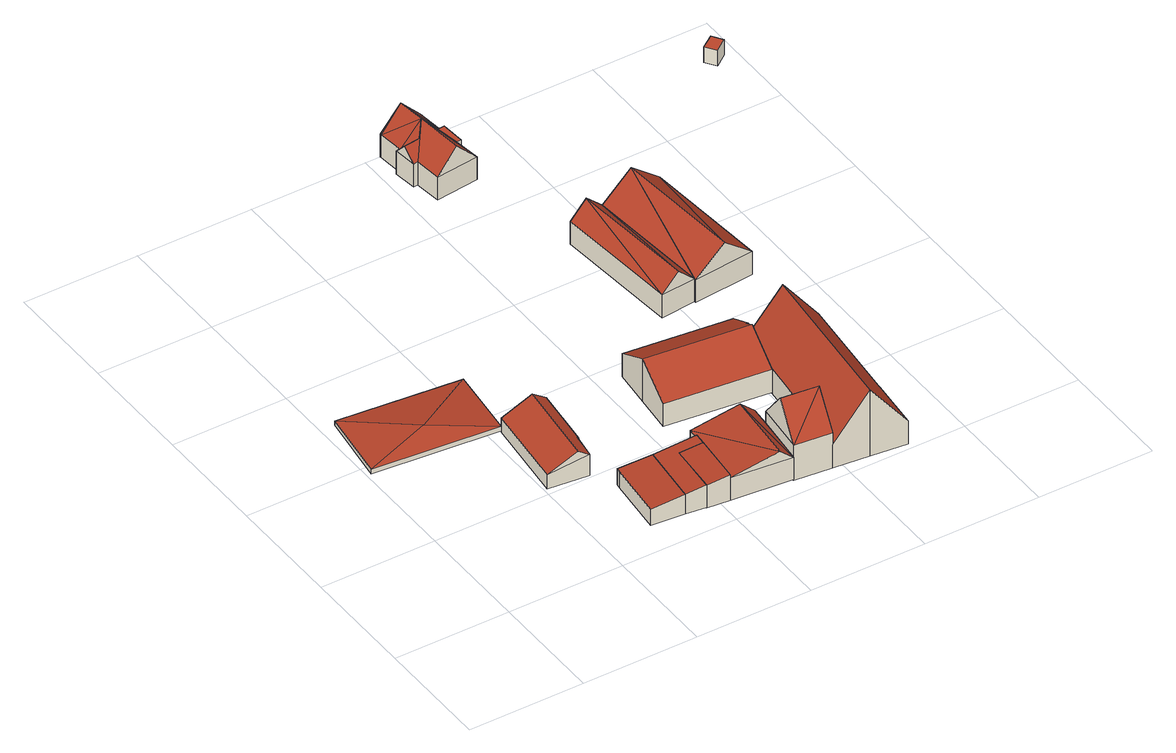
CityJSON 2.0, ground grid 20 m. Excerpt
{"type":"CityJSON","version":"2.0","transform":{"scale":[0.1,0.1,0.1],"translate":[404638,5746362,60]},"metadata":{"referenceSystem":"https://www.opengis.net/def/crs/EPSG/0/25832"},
"CityObjects":{
"building1":{"type":"Building","attributes":{"Gemeindeschluessel":"05515000","Geometrietyp2DReferenz":"3000","function":"51003_1201","roofType":"3500","measuredHeight":1.99},"geometry":[{"type":"Solid","lod":"2","boundaries":[[[[0,1,2,3]],[[4,5,1,0]],[[6,7,5,4]],[[3,2,7,6]],[[3,8,0]],[[0,8,4]],[[4,8,6]],[[6,8,3]],[[1,5,7,2]]]],"semantics":{"surfaces":[{"type":"WallSurface"},{"type":"RoofSurface"},{"type":"GroundSurface"}],"values":[[0,0,0,0,1,1,1,1,2]]}}]},
"building2":{"type":"Building","attributes":{"Gemeindeschluessel":"05515000","Geometrietyp2DReferenz":"3000","function":"31001_2700","roofType":"5000","measuredHeight":5.22},"geometry":[{"type":"Solid","lod":"2","boundaries":[[[[9,10,11,12]],[[13,14,10,9]],[[15,16,14,13]],[[17,18,16,15]],[[19,20,18,17]],[[12,11,20,19]],[[21,13,9,22]],[[17,15,21,22,12,19]],[[13,21,15]],[[12,22,9]],[[10,14,16,18,20,11]]]],"semantics":{"surfaces":[{"type":"WallSurface"},{"type":"RoofSurface"},{"type":"GroundSurface"}],"values":[[0,0,0,0,0,0,1,1,0,0,2]]}}]},
"building3":{"type":"Building","attributes":{"Gemeindeschluessel":"05515000","Geometrietyp2DReferenz":"3000","function":"31001_2700","roofType":"2100","measuredHeight":3.69},"geometry":[{"type":"Solid","lod":"2","boundaries":[[[[23,24,25,26]],[[27,28,24,23]],[[29,30,28,27]],[[31,32,30,29]],[[26,25,32,31]],[[29,27,23,26,31]],[[24,28,30,32,25]]]],"semantics":{"surfaces":[{"type":"WallSurface"},{"type":"RoofSurface"},{"type":"GroundSurface"}],"values":[[0,0,0,0,0,1,2]]}}]},
"building4":{"type":"Building","attributes":{"Gemeindeschluessel":"05515000","Geometrietyp2DReferenz":"3000","function":"51009_1610","roofType":"2100","measuredHeight":4.71},"geometry":[{"type":"Solid","lod":"2","boundaries":[[[[31,32,33,34]],[[29,30,32,31]],[[35,36,30,29]],[[37,38,36,35]],[[39,40,38,37]],[[34,33,40,39]],[[37,35,29,31,34,39]],[[32,30,36,38,40,33]]]],"semantics":{"surfaces":[{"type":"WallSurface"},{"type":"RoofSurface"},{"type":"GroundSurface"}],"values":[[0,0,0,0,0,0,1,2]]}}]},
"building5":{"type":"Building","attributes":{"Geometrietyp2DReferenz":"3000","Gemeindeschluessel":"05515000","function":"31001_2700"},"children":["building5-1","building5-2"]},
"building5-1":{"type":"BuildingPart","attributes":{"roofType":"2100","measuredHeight":4.8},"parents":["building5"],"geometry":[{"type":"Solid","lod":"2","boundaries":[[[[41,42,43,44,45]],[[39,46,42,41]],[[37,47,48,46,39]],[[39,41,45,37]],[[42,46,48,43]],[[47,37,45,44]],[[43,48,47,44]]]],"semantics":{"surfaces":[{"type":"WallSurface"},{"type":"RoofSurface"},{"type":"GroundSurface"},{"type":"ClosureSurface"}],"values":[[0,0,0,1,2,0,3]]}}]},
"building5-2":{"type":"BuildingPart","attributes":{"roofType":"3100","measuredHeight":6.24},"parents":["building5"],"geometry":[{"type":"Solid","lod":"2","boundaries":[[[[49,50,48,47]],[[51,52,50,49]],[[53,54,52,51]],[[55,56,54,53]],[[57,58,56,55]],[[44,43,58,57]],[[59,60,51]],[[51,49,47,44,59]],[[57,55,53,60]],[[60,59,57]],[[59,44,57]],[[60,53,51]],[[50,52,54,56,58,43,48]],[[43,44,47,48]]]],"semantics":{"surfaces":[{"type":"WallSurface"},{"type":"RoofSurface"},{"type":"GroundSurface"},{"type":"ClosureSurface"}],"values":[[0,0,0,0,0,0,1,1,1,1,0,0,2,3]]}}]},
"building6":{"type":"Building","attributes":{"Gemeindeschluessel":"05515000","Geometrietyp2DReferenz":"3000","function":"31001_2700","roofType":"3100","measuredHeight":8},"geometry":[{"type":"Solid","lod":"2","boundaries":[[[[61,62,63,64]],[[65,66,62,61]],[[67,68,66,65]],[[69,70,68,67]],[[71,72,70,69]],[[73,74,72,71]],[[75,76,74,73]],[[64,63,76,75]],[[69,67,65,71]],[[61,64,75,73,71,65]],[[62,66,68,70,72,74,76,63]]]],"semantics":{"surfaces":[{"type":"WallSurface"},{"type":"RoofSurface"},{"type":"GroundSurface"}],"values":[[0,0,0,0,0,0,0,0,1,1,2]]}}]},
"building7":{"type":"Building","attributes":{"name":"Wittlerbaum","Gemeindeschluessel":"05515000","Geometrietyp2DReferenz":"3000","function":"31001_1100"},"address":[{"country":"Germany","locality":"Münster","thoroughfareNumber":"176","thoroughfareName":"Davertstraße"}],"children":["building7-1","building7-2"]},
"building7-1":{"type":"BuildingPart","attributes":{"roofType":"3100","measuredHeight":12.4},"parents":["building7"],"geometry":[{"type":"Solid","lod":"2","boundaries":[[[[77,78,79,80]],[[81,82,78,77]],[[83,84,82,81]],[[85,86,84,83]],[[87,88,86,85]],[[89,90,88,87]],[[91,92,90,89]],[[93,94,92,91]],[[95,96,94,93]],[[80,79,97,98]],[[91,89,87,85,83,93]],[[81,77,80,98,95,93,83]],[[78,82,84,86,88,90,92,94,96,97,79]],[[96,95,98,97]]]],"semantics":{"surfaces":[{"type":"WallSurface"},{"type":"RoofSurface"},{"type":"GroundSurface"},{"type":"ClosureSurface"}],"values":[[0,0,0,0,0,0,0,0,0,0,1,1,2,3]]}}]},
"building7-2":{"type":"BuildingPart","attributes":{"roofType":"3100","measuredHeight":12.33},"parents":["building7"],"geometry":[{"type":"Solid","lod":"2","boundaries":[[[[99,98,97,100,101]],[[102,103,96,95,104]],[[101,100,103,102]],[[99,105,104]],[[102,106,101]],[[106,105,99]],[[99,101,106]],[[105,106,102]],[[102,104,105]],[[97,96,103,100]],[[98,99,104,95]],[[96,97,98,95]]]],"semantics":{"surfaces":[{"type":"WallSurface"},{"type":"RoofSurface"},{"type":"GroundSurface"},{"type":"ClosureSurface"}],"values":[[0,0,0,0,0,1,1,1,1,2,0,3]]}}]},
"building8":{"type":"Building","attributes":{"Gemeindeschluessel":"05515000","Geometrietyp2DReferenz":"3000","function":"31001_1000","roofType":"5000","measuredHeight":8.29},"address":[{"country":"Germany","locality":"Münster","thoroughfareNumber":"174","thoroughfareName":"Davertstraße"}],"geometry":[{"type":"Solid","lod":"2","boundaries":[[[[107,108,109,110]],[[111,112,108,107]],[[113,114,112,111]],[[115,116,114,113]],[[117,118,116,115]],[[119,120,118,117]],[[121,122,120,119]],[[123,124,122,121]],[[125,126,124,123]],[[127,128,126,125]],[[129,130,128,127]],[[131,132,130,129]],[[133,134,132,131]],[[110,109,134,133]],[[135,131,129,136]],[[135,136,127,125,137]],[[123,138,137,125]],[[111,139,113]],[[139,137,113]],[[140,113,137]],[[119,140,137]],[[121,119,137]],[[121,137,138]],[[140,119,117,141]],[[117,115,141]],[[141,115,113,140]],[[110,133,139]],[[133,137,139]],[[137,133,131]],[[131,135,137]],[[139,111,107]],[[139,107,110]],[[136,129,127]],[[138,123,121]],[[108,112,114,116,118,120,122,124,126,128,130,132,134,109]]]],"semantics":{"surfaces":[{"type":"WallSurface"},{"type":"RoofSurface"},{"type":"GroundSurface"}],"values":[[0,0,0,0,0,0,0,0,0,0,0,0,0,0,1,1,1,1,1,1,1,1,1,1,1,1,1,1,1,1,0,0,0,0,2]]}}]},
"building9":{"type":"Building","attributes":{"Gemeindeschluessel":"05515000","Geometrietyp2DReferenz":"3000","function":"31001_2700","roofType":"3100","measuredHeight":7.17},"geometry":[{"type":"Solid","lod":"2","boundaries":[[[[142,143,144,145]],[[146,147,143,142]],[[148,149,147,146]],[[145,144,149,148]],[[142,150,146]],[[148,151,145]],[[150,142,145]],[[145,151,150]],[[146,150,151]],[[151,148,146]],[[143,147,149,144]]]],"semantics":{"surfaces":[{"type":"WallSurface"},{"type":"RoofSurface"},{"type":"GroundSurface"}],"values":[[0,0,0,0,0,0,1,1,1,1,2]]}}]},
"building10":{"type":"Building","attributes":{"Gemeindeschluessel":"05515000","Geometrietyp2DReferenz":"3000","function":"31001_2700","roofType":"5000","measuredHeight":8.67},"geometry":[{"type":"Solid","lod":"2","boundaries":[[[[152,153,144,145]],[[154,155,153,152]],[[156,157,155,154]],[[142,143,157,156]],[[145,144,143,142]],[[156,158,159]],[[142,156,159]],[[159,145,142]],[[158,154,152]],[[152,159,158]],[[145,159,152]],[[154,158,156]],[[153,155,157,143,144]]]],"semantics":{"surfaces":[{"type":"WallSurface"},{"type":"RoofSurface"},{"type":"GroundSurface"}],"values":[[0,0,0,0,0,1,1,1,1,1,0,0,2]]}}]},
"building11":{"type":"Building","attributes":{"Gemeindeschluessel":"05515000","Geometrietyp2DReferenz":"3000","function":"31001_2500","roofType":"1000","measuredHeight":2.83},"address":[{"country":"Germany","locality":"Münster","thoroughfareNumber":"2a","thoroughfareName":"Nottebrock"}],"geometry":[{"type":"Solid","lod":"2","boundaries":[[[[160,161,162,163]],[[164,165,161,160]],[[166,167,165,164]],[[163,162,167,166]],[[164,160,163,166]],[[161,165,167,162]]]],"semantics":{"surfaces":[{"type":"WallSurface"},{"type":"RoofSurface"},{"type":"GroundSurface"}],"values":[[0,0,0,0,1,2]]}}]}
},
"vertices":[
[236,484,18],[236,484,10],[24,505,10],[24,505,18],[222,360,18],[222,360,10],[6,380,18],[6,380,10],[120,413,30],
[205,211,34],[205,211,8],[275,203,8],[275,203,48],[222,360,34],[222,360,8],[295,352,46],[295,352,8],[283,246,46],[283,246,8],[281,247,48],[281,247,8],[273,355,60],[256,205,60],
[293,150,42],[293,150,12],[283,52,12],[283,52,42],[294,159,42],[294,159,12],[351,151,49],[351,151,12],[340,46,49],[340,46,12],
[375,42,12],[375,42,54],[424,144,59],[424,144,12],[422,124,59],[422,124,12],[383,129,53],[383,129,12],
[375,42,53],[375,42,11],[414,38,11],[414,38,53],[414,38,59],[383,129,11],[422,124,53],[422,124,11],
[424,144,53],[424,144,11],[426,164,53],[426,164,11],[531,152,53],[531,152,11],[528,118,53],[528,118,11],[519,28,53],[519,28,11],[496,30,73],[508,155,73],
[613,301,81],[613,301,11],[616,300,11],[616,300,81],[612,283,91],[612,283,11],[604,217,54],[604,217,11],[426,237,54],[426,237,11],[433,303,91],[433,303,11],[440,369,54],[440,369,11],[622,349,54],[622,349,11],
[613,301,56],[613,301,9],[604,217,9],[604,217,55],[616,300,59],[616,300,9],[673,294,133],[673,294,9],[732,288,55],[732,288,9],[714,98,55],[714,98,9],[715,98,53],[715,98,9],[707,8,52],[707,8,9],[645,15,133],[645,15,9],[583,21,53],[583,21,9],[593,111,9],[593,111,54],
[593,111,75],[528,118,9],[528,118,75],[519,28,75],[519,28,9],[583,21,75],[588,66,132],[524,73,132],
[459,995,58],[459,995,15],[421,991,15],[421,991,58],[496,999,58],[496,999,15],[501,954,58],[501,954,15],[508,955,58],[508,955,15],[513,915,58],[513,915,15],[505,914,58],[505,914,15],[511,869,58],[511,869,15],[436,860,58],[436,860,15],[431,906,58],[431,906,15],[423,905,58],[423,905,15],[419,945,58],[419,945,15],[426,945,58],[426,945,15],[421,989,58],[421,989,15],[448,928,80],[421,925,80],[464,947,98],[473,865,98],[459,995,98],[483,932,80],[495,933,80],
[625,458,54],[625,458,11],[606,677,11],[606,677,54],[564,452,54],[564,452,11],[546,671,54],[546,671,11],[595,455,83],[576,674,83],
[713,687,54],[713,687,11],[731,465,54],[731,465,11],[625,455,54],[625,455,11],[679,460,98],[660,682,98],
[969,942,36],[969,942,7],[946,926,7],[946,926,36],[981,924,36],[981,924,7],[959,908,36],[959,908,7]
]}
